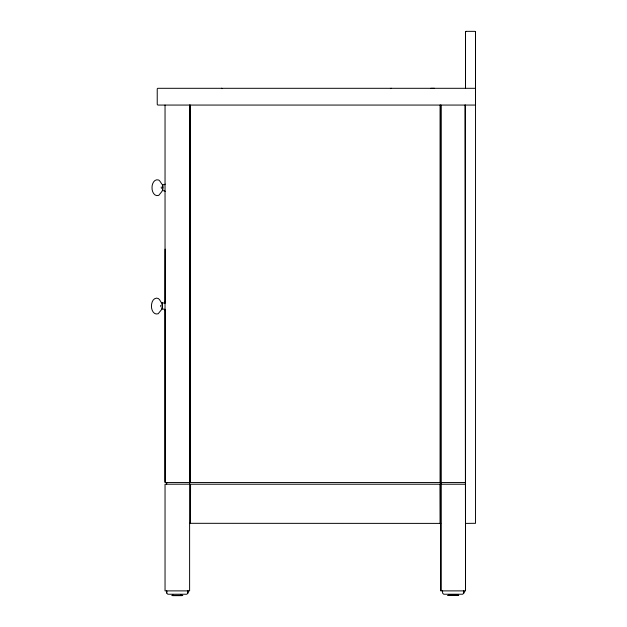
<?xml version="1.0" encoding="UTF-8"?>
<svg xmlns="http://www.w3.org/2000/svg" width="627" height="627" viewBox="0 0 627 627"><rect width="100%" height="100%" fill="white"/><g stroke="black" fill="none" stroke-linecap="round" stroke-linejoin="round"><path stroke-width="0.94" d="M162.142 309.08L164.133 309.142L165.113 310.522M162.142 307.332L162.142 308.782M162.142 306.094L162.142 304.855M162.691 188.946C161.774 191.933 163.945 189.91 165.207 191.345M162.691 187.708L162.691 186.47M165.042 481.646L165.042 309.268M165.042 303.413L165.113 249.131M166.719 593.001L166.719 590.995M187.943 593.001L187.943 590.995M189.613 482.437L189.613 105.171M440.899 590.767L440.899 523.396L189.613 523.31M440.899 523.2L440.899 105.062M440.899 105.171L440.899 484.224L439.95 484.224L440.068 523.31M465.469 105.062L465.469 590.885L440.899 590.885L440.899 484.107M465.469 590.767L465.469 523.396L475.525 523.31L475.525 31.914L474.952 31.35L466.041 31.35L465.469 31.914L465.469 88.305M465.469 88.195L465.469 32.032M475.525 104.395L475.525 88.971M475.525 88.783L475.525 88.391M475.525 88.195L475.525 32.032M160.661 305.365L160.857 306.807M161.217 186.971L161.405 188.421M189.613 484.185L165.042 484.224L165.042 590.885L189.613 590.885L189.613 105.062M165.207 184.072C164.446 185.772 161.766 183.288 162.691 185.905M465.963 31.428L465.469 31.914M166.719 590.885L166.719 593.111L167.84 594.231L186.822 594.231L187.943 593.111L187.943 590.885M390.417 88.634L391.029 88.305M390.793 88.391L391.209 88.305M166.719 482.547L165.606 482.469M190.451 523.31L190.569 484.224M430.851 88.313L434.495 88.313M180.294 595.368L181.524 595.368M449.285 595.368L448.164 595.266M475.525 88.305L157.785 88.305L157.228 88.862L157.228 104.395L157.785 105.062L475.525 105.062M165.113 301.658L164.133 303.045L162.142 302.849M165.16 482.547L465.469 482.547M190.451 484.224L465.469 484.224M463.682 590.885L463.8 593.118L462.679 594.231L443.697 594.231L442.576 593.111L442.576 590.885M171.743 595.368L182.825 595.368M447.607 595.368L458.776 595.266M455.382 595.368L455.657 595.266M458.008 595.368L456.66 595.266M221.441 88.305L222.232 88.642L221.59 88.305M458.321 595.368L457.059 595.266M439.95 484.224L440.789 484.224M166.719 484.107L166.719 482.469M465.469 523.2L464.928 105.062M162.142 302.919L162.142 304.291M457.953 595.266L448.43 595.266M440.068 105.062L440.068 482.547M190.451 105.062L190.451 482.547M182.143 595.211L182.081 595.65L172.582 595.65L172.574 595.211M181.446 595.211L180.537 595.211M173.264 595.211L172.378 595.211M165.042 105.062L165.042 482.469M162.142 303.28C160.136 302.222 160.159 298.052 156.499 298.115C152.776 298.523 151.452 302.872 151.475 306.094C151.248 309.769 153.686 315.318 158.208 313.759C160.739 310.169 163.514 309.111 162.142 303.695M162.691 184.887C164.086 190.49 161.468 191.744 158.764 195.373C154.242 196.933 151.805 191.384 152.032 187.708C151.797 184.024 154.242 178.476 158.764 180.035C160.724 181.516 161.186 183.962 162.691 184.887M463.8 590.995L463.8 593.001L463.8 590.995"/></g></svg>
